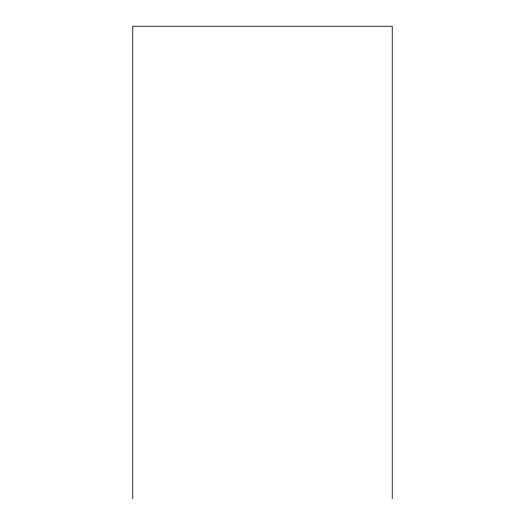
<?xml version="1.0" encoding="UTF-8"?>
<svg xmlns="http://www.w3.org/2000/svg" width="525" height="525" viewBox="0 0 525 525"><rect width="100%" height="100%" fill="white"/><g stroke="black" fill="none" stroke-linecap="round" stroke-linejoin="round"><path stroke-width="0.79" d="M392.247 498.75L392.247 26.25L132.753 26.25L132.753 498.75"/></g></svg>
